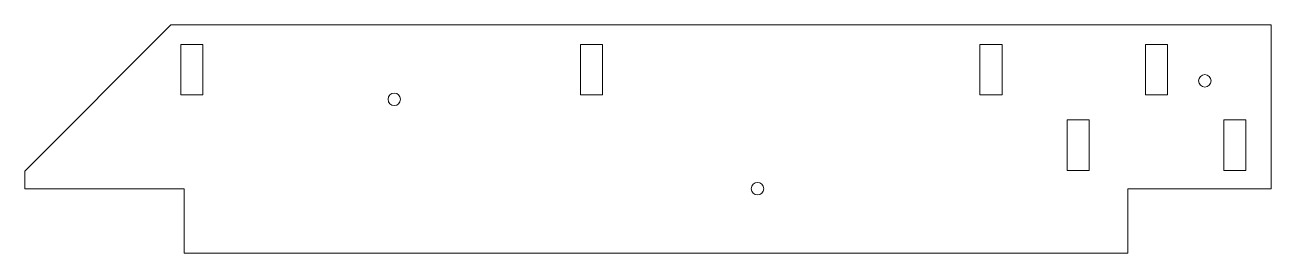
# Model space of a CAD drawing. Header units: inches. Extents: x 0.15 to 10.05, y 0.93 to 2.74.
import ezdxf

# ---------------------------------------------------------------- set-up
doc = ezdxf.new("R2010")
doc.units = ezdxf.units.IN
doc.header["$MEASUREMENT"] = 0

msp = doc.modelspace()

# ---------------------------------------------------------------- linework, layer by layer
at = {"color": 7, "linetype": 'Continuous', "lineweight": 15}
for p, q in [((1.3077, 2.7391), (0.1477, 1.5791)), ((10.0477, 2.7391), (1.3077, 2.7391)), ((10.0477, 1.4391), (10.0477, 2.7391)), ((1.3852, 2.5851), (1.5602, 2.5851)), ((1.3852, 2.1851), (1.3852, 2.5851)), ((1.5602, 2.5851), (1.5602, 2.1851)), ((4.5602, 2.5851), (4.7352, 2.5851)), ((4.5602, 2.1851), (4.5602, 2.5851)), ((4.7352, 2.5851), (4.7352, 2.1851)), ((7.7352, 2.5851), (7.9102, 2.5851)), ((7.7352, 2.1851), (7.7352, 2.5851)), ((7.9102, 2.5851), (7.9102, 2.1851)), ((9.0502, 2.5851), (9.2252, 2.5851)), ((9.0502, 2.1851), (9.0502, 2.5851)), ((9.2252, 2.5851), (9.2252, 2.1851)), ((1.5602, 2.1851), (1.3852, 2.1851)), ((4.7352, 2.1851), (4.5602, 2.1851)), ((7.9102, 2.1851), (7.7352, 2.1851)), ((9.2252, 2.1851), (9.0502, 2.1851)), ((8.4277, 1.9851), (8.6027, 1.9851)), ((8.4277, 1.5851), (8.4277, 1.9851)), ((8.6027, 1.9851), (8.6027, 1.5851)), ((9.6727, 1.9851), (9.8477, 1.9851)), ((9.6727, 1.5851), (9.6727, 1.9851)), ((9.8477, 1.9851), (9.8477, 1.5851)), ((8.6027, 1.5851), (8.4277, 1.5851)), ((9.8477, 1.5851), (9.6727, 1.5851)), ((0.1477, 1.5791), (0.1477, 1.4391)), ((0.1477, 1.4391), (1.4137, 1.4391)), ((1.4137, 1.4391), (1.4137, 0.9286)), ((8.9102, 0.9286), (8.9102, 1.4391)), ((8.9102, 1.4391), (10.0477, 1.4391)), ((1.4137, 0.9286), (8.9102, 0.9286))]:
    msp.add_line(p, q, dxfattribs=at)
for centre in [(9.5217, 2.2951), (3.0817, 2.1491), (5.9677, 1.4391)]:
    msp.add_circle(centre, 0.0495, dxfattribs=at)

doc.saveas('drawing.dxf')
